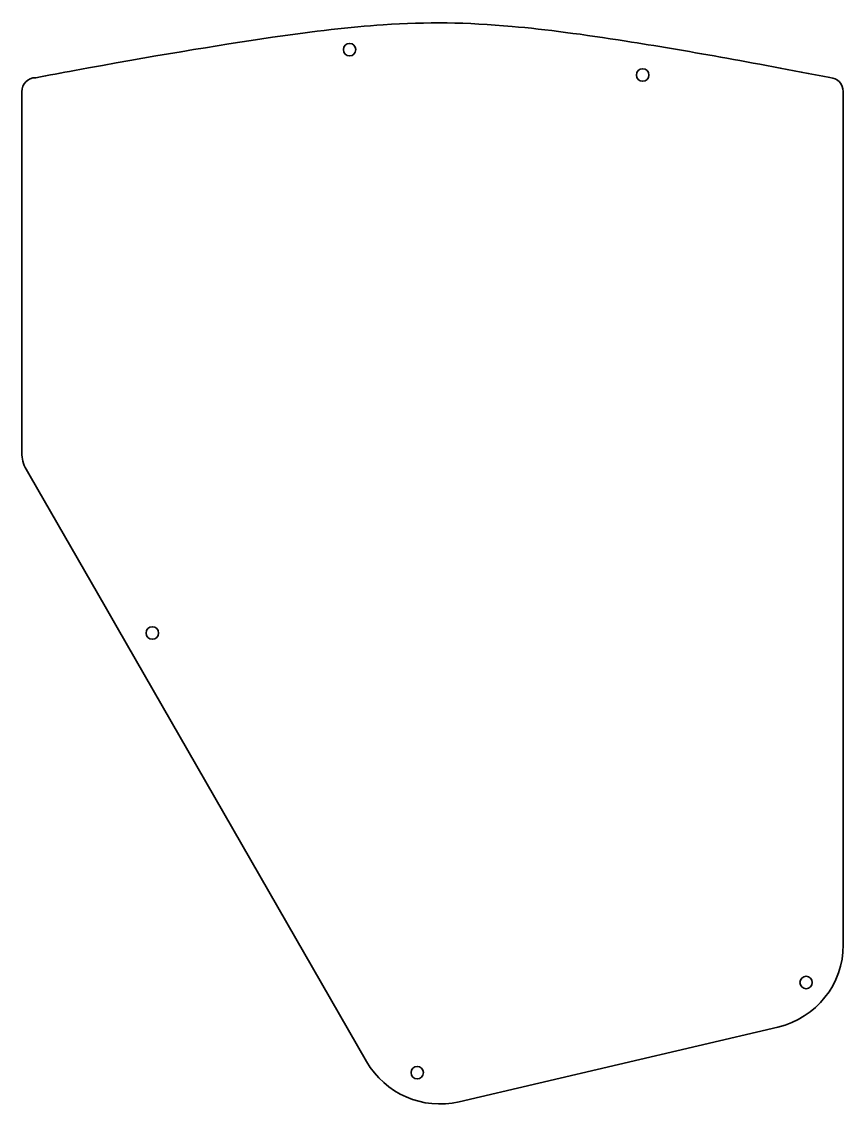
# Model space of a CAD drawing. Header units: millimetres. Extents: x 41 to 186, y 83 to 276.
import ezdxf

# ---------------------------------------------------------------- set-up
doc = ezdxf.new("R2010")
doc.units = ezdxf.units.MM
doc.header["$LTSCALE"] = 0.75
doc.layers.add('Visible', color=7, linetype='Continuous', lineweight=35)

msp = doc.modelspace()

# ---------------------------------------------------------------- linework, layer by layer
at = {"layer": 'Visible'}
for p, q in [((40.57, 259.99, 2.5), (40.57, 263.98, 2.5)), ((186.33, 264, 2.5), (186.33, 260, 2.5)), ((40.57, 199.94, 2.5), (40.57, 259.99, 2.5)), ((186.33, 260, 2.5), (186.33, 112.64, 2.5)), ((42.07, 195.75, 2.5), (41.35, 197.01, 2.5)), ((55.34, 172.67, 2.5), (42.07, 195.75, 2.5)), ((57.48, 168.95, 2.5), (55.34, 172.67, 2.5)), ((101.75, 91.92, 2.5), (57.48, 168.95, 2.5)), ((174.74, 98.03, 2.5), (118.17, 84.79, 2.5))]:
    msp.add_line(p, q, dxfattribs=at)
for centre in [(98.74, 271.45, 2.5), (150.74, 266.95, 2.5), (63.74, 167.95, 2.5), (179.74, 105.95, 2.5), (110.74, 89.95, 2.5)]:
    msp.add_circle(centre, 1.1, dxfattribs=at)
at = {"layer": 'Visible', "extrusion": (0, 0, -1)}
for centre, radius, start, end in [((-43.07, 263.98, -2.5), 2.5, 359.9993, 89.4913), ((-183.83, 264, -2.5), 2.5, 93.3732, 179.9999), ((-46.47, 199.94, -2.5), 5.9, 330.1742, 359.9999), ((-171.33, 112.64, -2.5), 15, 179.9999, 256.8295), ((-114.75, 99.4, -2.5), 15, 256.8295, 330.1165)]:
    msp.add_arc(centre, radius, start, end, dxfattribs=at)
at = {"layer": 'Visible'}
msp.add_open_spline([(43.05, 266.48, 2.5), (45.38, 266.91, 2.5), (47.67, 267.34, 2.5), (49.91, 267.75, 2.5), (63.46, 270.23, 2.5), (75.14, 272.21, 2.5), (85.05, 273.64, 2.5), (92.44, 274.71, 2.5), (98.84, 275.46, 2.5), (104.69, 275.86, 2.5), (112.52, 276.4, 2.5), (119.48, 276.3, 2.5), (127.57, 275.57, 2.5), (133.56, 275.04, 2.5), (140.18, 274.15, 2.5), (147.8, 272.96, 2.5), (158.08, 271.35, 2.5), (170.13, 269.18, 2.5), (183.97, 266.49, 2.5)], degree=3, knots=[-0.9860785, -0.9860785, -0.9860785, -0.9860785, -0.9515338, -0.9515338, -0.9515338, -0.7422076, -0.7422076, -0.7422076, -0.5859877, -0.5859877, -0.5859877, -0.3771953, -0.3771953, -0.3771953, -0.2225008, -0.2225008, -0.2225008, -0.0136479, -0.0136479, -0.0136479, -0.0136479], dxfattribs=at)

doc.saveas('drawing.dxf')
